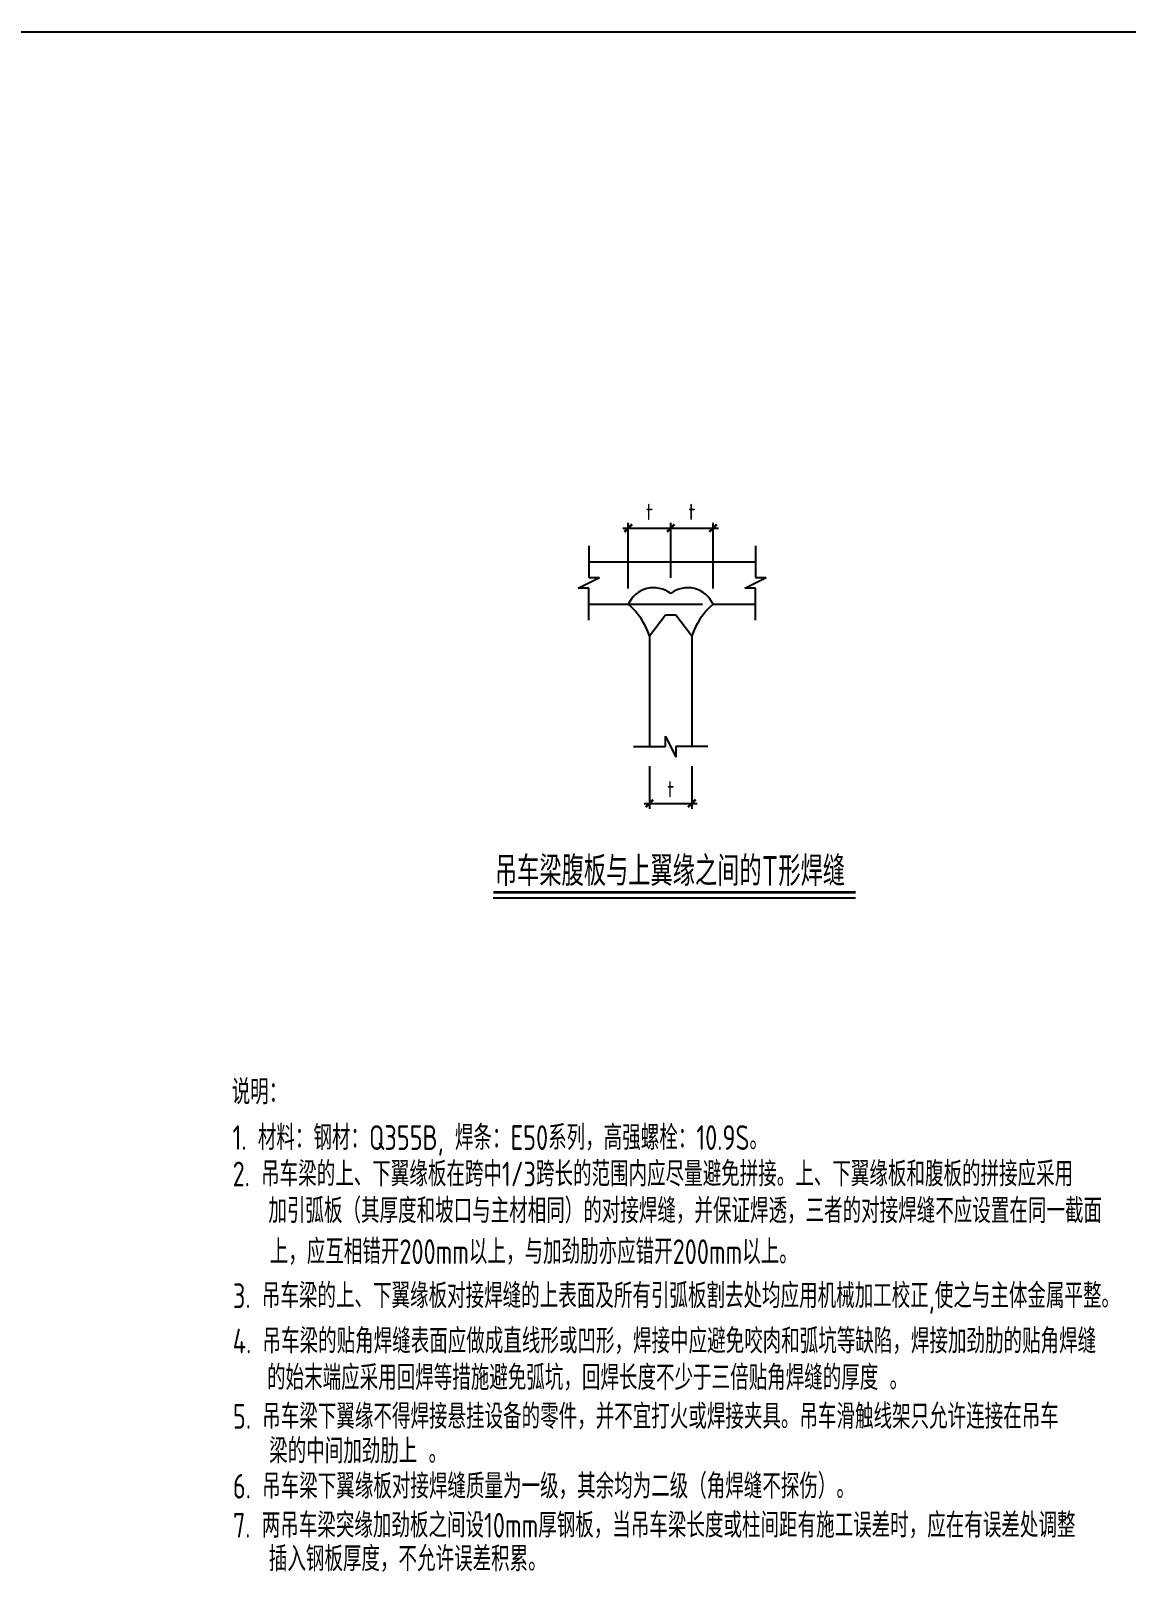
# Model space of a CAD drawing. Extents: x 447413 to 2975780, y -1432727 to 1301644.
# Drawn here: x 2323544 to 2353106, y -924742 to -883064 of the extents above; entities that cross this region are included whole.
import ezdxf
from ezdxf.enums import TextEntityAlignment as Align

# ---------------------------------------------------------------- set-up
doc = ezdxf.new("R2010")
doc.units = 0
doc.header["$LTSCALE"] = 1000
doc.header["$MEASUREMENT"] = 0
doc.linetypes.add('5', pattern=[5.6, 2, -0.8, 2, -0.8])
doc.layers.add('PUB_DIM', color=3, linetype='Continuous')
doc.layers.add('图框', color=253, linetype='Continuous')
doc.styles.get("Standard").update_dxf_attribs({"font": 'tssdeng.shx', "bigfont": 'hztxt.shx'})

# ---------------------------------------------------------------- blocks, each defined once
blk = doc.blocks.new('A$C6B0021A6')
at = {"layer": '图框', "color": 153, "const_width": 58, "elevation": -84000}
blk.add_lwpolyline([(111420, 1020), (2520, 1020), (2520, 83120), (111420, 83120)], close=True, dxfattribs=at)

msp = doc.modelspace()

# ---------------------------------------------------------------- linework, layer by layer
for p, q in [((2338605.5, -896962.6), (2338605.5, -897821.3)), ((2343104.4, -896962.6), (2343104.4, -897821.3)), ((2338605.5, -897391.9), (2343104.4, -897391.9)), ((2338319.3, -898107.5), (2338891.7, -897821.3)), ((2338605.5, -898107.5), (2338319.3, -898107.5)), ((2338605.5, -897821.3), (2338891.7, -897821.3)), ((2338605.5, -898966.2), (2338605.5, -898107.5)), ((2342818.1, -898107.5), (2343390.6, -897821.3)), ((2343104.4, -898107.5), (2342818.1, -898107.5)), ((2343104.4, -897821.3), (2343390.6, -897821.3)), ((2343104.4, -898966.2), (2343104.4, -898107.5)), ((2338605.5, -898536.8), (2339668.2, -898536.8)), ((2341958, -898536.8), (2343104.4, -898536.8)), ((2340670, -902382.4), (2340670, -902096.2)), ((2340670, -902096.2), (2340956.2, -902668.7)), ((2339811.3, -902382.4), (2340670, -902382.4)), ((2341814.8, -902382.4), (2340956.2, -902382.4)), ((2340956.2, -902382.4), (2340956.2, -902668.7)), ((2340240.6, -902908.7), (2340240.6, -904056.7)), ((2341385.5, -902908.7), (2341385.5, -904056.7)), ((2340097.5, -903913.6), (2341528.6, -903913.6)), ((2345802.9, -906475.5), (2336022.3, -906475.5))]:
    msp.add_line(p, q)
at = {"color": 2, "linetype": '5'}
for p, q in [((2339668.2, -898536.8), (2341958, -898536.8)), ((2340240.6, -899395.5), (2340670, -898823)), ((2340670, -898823), (2340956.2, -898823)), ((2340956.2, -898823), (2341385.5, -899395.5))]:
    msp.add_line(p, q, dxfattribs=at)
at = {"color": 2}
for p, q in [((2340240.6, -899395.5), (2340240.6, -902382.4)), ((2341385.5, -899395.5), (2341385.5, -902382.4))]:
    msp.add_line(p, q, dxfattribs=at)
for points, const_width in [([(2340139, -904015.2), (2340342.2, -903812)], 64.4), ([(2341283.9, -904015.2), (2341487.1, -903812)], 64.4), ([(2345802.9, -906311.7), (2336022.3, -906311.7)], 73.7)]:
    msp.add_lwpolyline(points, dxfattribs=dict(const_width=const_width))
for centre, radius, start, end in [((2340353.4, -898844.9), 751.3, 52.28286, 155.78963), ((2341272.7, -898844.9), 751.3, 24.21037, 127.71714), ((2338436.2, -899978.3), 1896.2, 17.89977, 49.48037), ((2343189.9, -899978.3), 1896.2, 130.51965, 162.10022)]:
    msp.add_arc(centre, radius, start, end)
at = {"layer": 'PUB_DIM', "color": 3}
for p, q in [((2339525.1, -896483.2), (2342101.1, -896483.2)), ((2339668.2, -898112.1), (2339668.2, -896340.1)), ((2340813.1, -897825.8), (2340813.1, -896340.1)), ((2341958, -898112.1), (2341958, -896340.1))]:
    msp.add_line(p, q, dxfattribs=at)
at = {"layer": 'PUB_DIM', "color": 3, "const_width": 64.4}
for points in [[(2339566.6, -896584.8), (2339769.8, -896381.6)], [(2340711.5, -896584.8), (2340914.7, -896381.6)], [(2341856.3, -896584.8), (2342059.6, -896381.6)]]:
    msp.add_lwpolyline(points, dxfattribs=at)

# ---------------------------------------------------------------- block references
msp.add_blockref('A$C6B0021A6', (2253722, -966213.1, 84000))

# ---------------------------------------------------------------- texts
at = {"width": 0.903029}
msp.add_text('t', height=436.8, dxfattribs=at).set_placement((2340813.1, -903530.7), align=Align.MIDDLE)
at = {"color": 3, "width": 0.75}
msp.add_text('吊车梁腹板与上翼缘之间的T形焊缝', height=800, dxfattribs=at).set_placement((2336068.1, -906140.7))
at = {"width": 0.75}
for s, height, p in [('说明：', 666.67, (2328965.4, -912035.4)), ('1. 材料：钢材：Q355B, 焊条：E50系列，高强螺栓：10.9S。', 666.667, (2328986.9, -913266.9)), ('2. 吊车梁的上、下翼缘板在跨中1/3跨长的范围内应尽量避免拼接。上、下翼缘板和腹板的拼接应采用', 666.667, (2328989.3, -914249.5)), ('加引弧板（其厚度和坡口与主材相同）的对接焊缝，并保证焊透，三者的对接焊缝不应设置在同一截面', 666.667, (2329954.5, -915241.6)), ('上，应互相错开200mm以上，与加劲肋亦应错开200mm以上。', 666.667, (2329991, -916347.3)), ('3. 吊车梁的上、下翼缘板对接焊缝的上表面及所有引弧板割去处均应用机械加工校正,使之与主体金属平整。', 666.667, (2328998.8, -917536.1)), ('4. 吊车梁的贴角焊缝表面应做成直线形或凹形，焊接中应避免咬肉和弧坑等缺陷，焊接加劲肋的贴角焊缝', 666.667, (2328994.1, -918758.4)), ('的始末端应采用回焊等措施避免弧坑，回焊长度不少于三倍贴角焊缝的厚度 。', 666.667, (2329917.6, -919745.7)), ('5. 吊车梁下翼缘不得焊接悬挂设备的零件，并不宜打火或焊接夹具。吊车滑触线架只允许连接在吊车', 666.667, (2328997.7, -920793.3)), ('梁的中间加劲肋上 。', 666.67, (2329975.8, -921728.2)), ('6. 吊车梁下翼缘板对接焊缝质量为一级，其余均为二级（角焊缝不探伤）。', 666.667, (2328997.8, -922676.7)), ('7. 两吊车梁突缘加劲板之间设10mm厚钢板，当吊车梁长度或柱间距有施工误差时，应在有误差处调整', 666.667, (2328997.4, -923730.4)), ('插入钢板厚度，不允许误差积累。', 666.667, (2329966.4, -924637))]:
    msp.add_text(s, height=height, dxfattribs=at).set_placement(p)
at = {"layer": 'PUB_DIM', "color": 3, "width": 0.903029}
for p in [(2340240.6, -896045.3), (2341385.5, -896045.3)]:
    msp.add_text('t', height=436.8, dxfattribs=at).set_placement(p, align=Align.MIDDLE)

doc.saveas('drawing.dxf')
